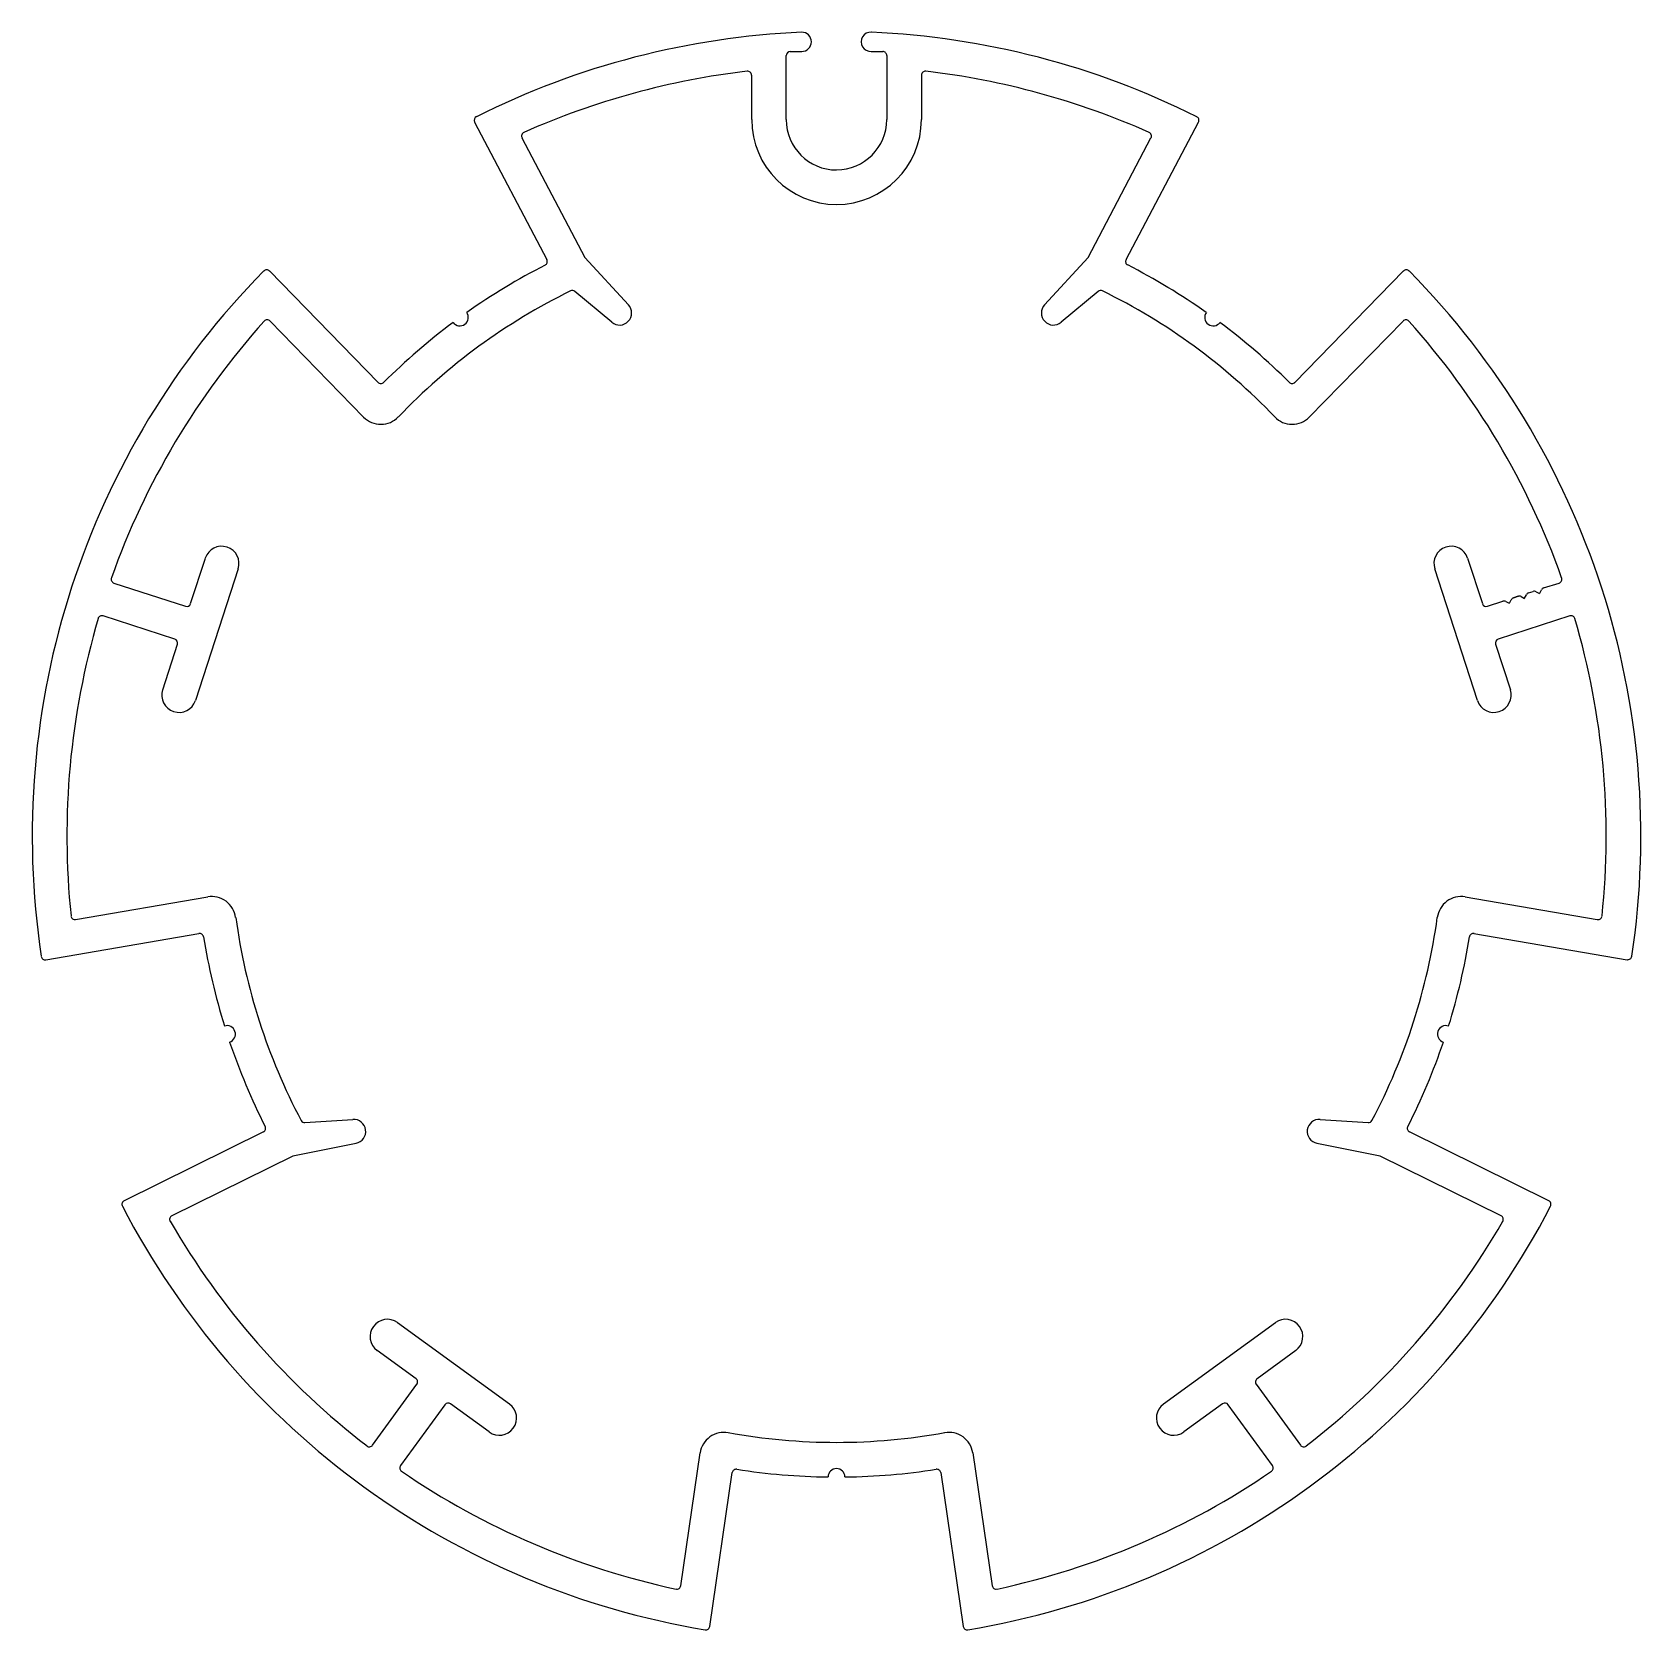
# Model space of a CAD drawing. Extents: x -51 to 50, y 6 to 107.
import ezdxf

# ---------------------------------------------------------------- set-up
doc = ezdxf.new("R2010")
doc.units = 0
doc.layers.get('0').update_dxf_attribs({"linetype": 'CONTINUOUS'})

msp = doc.modelspace()

# ---------------------------------------------------------------- linework, layer by layer
for p, q in [((-3.37, 105.84), (-2.65, 105.84)), ((1.74, 105.84), (2.47, 105.84)), ((-3.63, 101.54), (-3.63, 105.58)), ((2.72, 105.58), (2.72, 101.54)), ((-23.31, 101.38), (-18.75, 92.7)), ((17.84, 92.7), (22.41, 101.38)), ((-0.45, 98.37), (-0.45, 98.37)), ((-29.41, 84.95), (-36.26, 91.98)), ((35.35, 91.98), (28.5, 84.95)), ((-50.39, 48.49), (-40.72, 50.15)), ((39.81, 50.15), (49.48, 48.49)), ((-50.39, 48.49), (-50.39, 48.49)), ((-36.65, 37.62), (-45.44, 33.27)), ((44.54, 33.27), (35.74, 37.62)), ((-8.45, 6.4), (-7.04, 16.11)), ((6.14, 16.11), (7.55, 6.4))]:
    msp.add_line(p, q)
at = {"linetype": 'CONTINUOUS'}
for p, q in [((-5.81, 101.54), (-5.81, 104.34)), ((4.91, 104.34), (4.91, 101.54)), ((-20.32, 100.38), (-16.35, 92.84)), ((15.45, 92.84), (19.41, 100.38)), ((-16.35, 92.84), (-13.6, 89.84)), ((12.69, 89.84), (15.45, 92.84)), ((-14.65, 88.74), (-16.98, 90.68)), ((16.07, 90.68), (13.74, 88.74)), ((-30.32, 82.76), (-36.23, 88.82)), ((35.33, 88.82), (29.41, 82.76)), ((-41.25, 70.98), (-40.31, 73.85)), ((-38.24, 73.18), (-40.94, 64.87)), ((40.03, 64.87), (37.33, 73.18)), ((39.41, 73.85), (40.34, 70.98)), ((-46.09, 72.28), (-41.57, 70.81)), ((44.21, 71.97), (45.19, 72.28)), ((40.66, 70.81), (41.64, 71.13)), ((41.64, 71.13), (41.64, 71.13)), ((42.05, 71.01), (42.16, 71.22)), ((42.31, 71.35), (42.59, 71.44)), ((42.59, 71.44), (42.31, 71.35)), ((42.31, 71.35), (42.59, 71.44)), ((42.59, 71.44), (42.31, 71.35)), ((42.31, 71.35), (42.59, 71.44)), ((42.78, 71.42), (42.99, 71.31)), ((43.01, 71.32), (43.12, 71.53)), ((43.26, 71.66), (43.54, 71.75)), ((43.73, 71.73), (43.95, 71.62)), ((43.96, 71.63), (44.07, 71.84)), ((-42.24, 68.74), (-46.77, 70.21)), ((45.86, 70.21), (41.34, 68.74)), ((41.83, 71.12), (42.04, 71.01)), ((-43.01, 65.54), (-42.08, 68.42)), ((41.17, 68.42), (42.11, 65.54)), ((-48.51, 51.03), (-40.16, 52.46)), ((39.26, 52.46), (47.6, 51.03)), ((-34.03, 38.21), (-31, 38.41)), ((30.09, 38.41), (33.12, 38.21)), ((-30.8, 36.9), (-34.79, 36.1)), ((33.88, 36.1), (29.89, 36.9)), ((-34.79, 36.1), (-42.43, 32.32)), ((41.53, 32.32), (33.88, 36.1)), ((-28.17, 25.58), (-21.1, 20.45)), ((20.2, 20.45), (27.27, 25.58)), ((-27.01, 22.04), (-29.46, 23.82)), ((28.55, 23.82), (26.11, 22.04)), ((-29.75, 17.84), (-26.96, 21.69)), ((26.05, 21.69), (28.85, 17.84)), ((-25.19, 20.4), (-27.98, 16.55)), ((-22.39, 18.68), (-24.83, 20.46)), ((23.93, 20.46), (21.48, 18.68)), ((27.08, 16.55), (24.28, 20.4)), ((-10.29, 8.97), (-9.07, 17.35)), ((8.16, 17.35), (9.38, 8.97))]:
    msp.add_line(p, q, dxfattribs=at)
for centre, radius, start, end in [((-0.45, 56.3), 50.8, 92.4791, 116.6023), ((-2.65, 106.45), 0.61, 270, 90), ((1.72, 106.45), 0.61, 87.5209, 272.4791), ((-0.45, 56.3), 50.8, 63.3977, 87.5209), ((-3.37, 105.58), 0.254, 90.0003, 180), ((2.47, 105.58), 0.254, 359.9997, 90), ((-23.07, 101.5), 0.266, 119.0814, 205.241), ((22.18, 101.5), 0.254, 332.28, 63.3977), ((-0.45, 101.54), 3.18, 180, 270), ((-0.45, 101.54), 3.17, 270, 0), ((-18.97, 92.58), 0.254, 297.0477, 27.72), ((18.04, 92.57), 0.237, 148.1751, 242.965), ((-0.45, 56.31), 50.8, 135.3988, 188.6028), ((-36.44, 91.8), 0.254, 44.28, 135.72), ((-0.45, 56.31), 40.47, 117.0477, 125.2451), ((-0.49, 56.25), 40.54, 54.755, 62.965), ((35.54, 91.8), 0.254, 44.6028, 135.7201), ((-0.45, 56.31), 50.8, 351.3972, 44.6028), ((-0.45, 56.31), 40.47, 126.7549, 134.9523), ((-24.24, 89.05), 0.533, 216.3775, 35.6225), ((23.34, 89.05), 0.533, 144.3775, 323.6225), ((-0.45, 56.31), 40.47, 45.0478, 53.245), ((-29.23, 85.13), 0.254, 224.2799, 314.9523), ((28.32, 85.13), 0.254, 225.0478, 315.72), ((-40.68, 49.9), 0.254, 9.048, 99.7202), ((-0.45, 56.31), 40.48, 189.048, 197.2449), ((-0.45, 56.31), 40.48, 342.7551, 350.952), ((39.77, 49.9), 0.254, 80.2798, 170.952), ((-50.43, 48.74), 0.253, 188.2816, 280.0412), ((49.52, 48.75), 0.254, 260.28, 351.3972), ((-38.95, 43.8), 0.533, 288.3775, 107.6225), ((38.04, 43.8), 0.533, 72.3775, 251.6225), ((-0.45, 56.31), 40.48, 198.7551, 206.952), ((-0.45, 56.31), 40.48, 333.048, 341.2449), ((-36.76, 37.85), 0.254, 296.28, 26.952), ((35.85, 37.85), 0.254, 153.048, 243.72), ((-45.33, 33.05), 0.254, 116.28, 207.3976), ((-0.45, 56.31), 50.8, 207.3976, 260.6024), ((-0.45, 56.31), 50.8, 279.3975, 332.6025), ((44.42, 33.05), 0.254, 332.6025, 63.7198), ((-6.79, 16.07), 0.254, 81.0477, 171.72), ((-0.45, 56.3), 40.47, 261.0477, 269.2451), ((-0.45, 15.83), 0.533, 0.3775, 179.6225), ((-0.45, 56.3), 40.47, 270.7549, 278.9523), ((5.88, 16.07), 0.254, 8.28, 98.9523), ((-8.71, 6.44), 0.254, 260.6024, 351.7202), ((7.8, 6.44), 0.254, 188.28, 279.3975)]:
    msp.add_arc(centre, radius, start, end)
for centre, radius, start, end in [((-0.45, 56.31), 48.61, 96.6651, 113.9618), ((-6.07, 104.34), 0.254, 0, 96.6651), ((5.16, 104.34), 0.254, 83.3349, 180), ((-0.45, 56.31), 48.61, 66.0382, 83.3349), ((-20.09, 100.5), 0.254, 113.9618, 207.72), ((-0.45, 101.54), 5.36, 180, 270), ((-0.45, 101.54), 5.36, 270, 360), ((19.19, 100.5), 0.254, 332.28, 66.0382), ((-0.45, 56.31), 38.29, 116.0245, 136.2842), ((-17.14, 90.49), 0.254, 50.25, 116.0245), ((16.24, 90.49), 0.254, 63.9755, 129.75), ((-0.45, 56.31), 38.29, 43.7158, 63.9755), ((-14.16, 89.33), 0.764, 230.2498, 42.6704), ((13.25, 89.33), 0.764, 137.3296, 309.7502), ((-0.45, 56.31), 48.61, 138.038, 160.4054), ((-36.41, 88.64), 0.254, 44.28, 138.038), ((35.51, 88.64), 0.254, 41.962, 135.72), ((-0.45, 56.31), 48.61, 19.5946, 41.962), ((-29.23, 83.82), 1.52, 224.2795, 316.2842), ((28.32, 83.82), 1.52, 223.7158, 315.7205), ((-39.28, 73.51), 1.09, 342, 162), ((38.37, 73.51), 1.09, 18, 198), ((-46.01, 72.52), 0.254, 160.4054, 251.9994), ((45.11, 72.52), 0.254, 288.0006, 19.5946), ((41.71, 70.89), 0.25, 63, 108), ((42.39, 71.11), 0.25, 108, 153), ((42.67, 71.2), 0.25, 63, 108), ((43, 71.32), 0.008, 243, 333), ((43.34, 71.42), 0.25, 108, 153), ((43.62, 71.51), 0.25, 63, 108), ((43.95, 71.63), 0.008, 243, 333), ((44.29, 71.73), 0.25, 108, 153), ((-46.85, 69.96), 0.254, 72, 163.5949), ((-41.49, 71.05), 0.254, 252, 341.9996), ((40.58, 71.05), 0.254, 198.0004, 288), ((42.05, 71.01), 0.008, 243, 333), ((45.94, 69.96), 0.254, 16.4051, 108), ((-0.45, 56.31), 48.61, 163.5949, 185.9618), ((-0.45, 56.31), 48.61, 354.0382, 16.4051), ((-42.32, 68.49), 0.254, 342, 72), ((41.42, 68.49), 0.254, 108, 198), ((-41.98, 65.2), 1.09, 162, 342), ((41.07, 65.2), 1.09, 198, 18), ((-39.91, 50.96), 1.52, 7.7162, 99.72), ((39, 50.96), 1.52, 80.28, 172.2838), ((-48.55, 51.28), 0.254, 185.9618, 279.7201), ((-0.45, 56.31), 38.29, 187.7162, 207.975), ((-0.45, 56.31), 38.29, 332.025, 352.2838), ((47.65, 51.28), 0.254, 260.2799, 354.0382), ((-34.04, 38.46), 0.254, 207.975, 273.7503), ((-30.95, 37.65), 0.764, 281.3296, 93.75), ((30.04, 37.65), 0.764, 86.25, 258.6704), ((33.14, 38.46), 0.254, 266.2497, 332.025), ((-42.32, 32.1), 0.254, 116.28, 210.0383), ((-0.45, 56.31), 48.61, 210.0383, 232.4051), ((-0.45, 56.31), 48.61, 307.5949, 329.9617), ((41.41, 32.1), 0.254, 329.9617, 63.72), ((-28.82, 24.7), 1.09, 54, 234), ((27.91, 24.7), 1.09, 306, 126), ((-27.16, 21.83), 0.254, 324, 54.0005), ((26.26, 21.83), 0.254, 125.9995, 216), ((-24.98, 20.25), 0.254, 54, 143.9998), ((-21.75, 19.56), 1.09, 234, 54), ((20.84, 19.56), 1.09, 126, 306), ((24.08, 20.25), 0.254, 36.0002, 126), ((-7.56, 17.13), 1.52, 79.7162, 171.72), ((-0.45, 56.31), 38.29, 259.7162, 270), ((-0.45, 56.31), 38.29, 270, 280.2838), ((6.65, 17.13), 1.52, 8.28, 100.2838), ((-29.96, 17.99), 0.254, 232.4051, 324), ((29.05, 17.99), 0.254, 216, 307.5949), ((-27.78, 16.4), 0.254, 144, 235.5948), ((26.87, 16.4), 0.254, 304.4052, 36), ((-0.45, 56.3), 48.61, 235.5948, 257.9618), ((-0.45, 56.3), 48.61, 282.0382, 304.4052), ((-10.54, 9.01), 0.254, 257.9618, 351.7194), ((9.63, 9.01), 0.254, 188.2806, 282.0382)]:
    msp.add_arc(centre, radius, start, end, dxfattribs=at)

doc.saveas('drawing.dxf')
